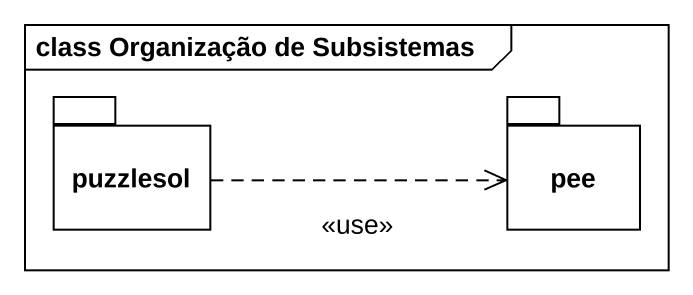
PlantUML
@startuml
mainframe class Organização de Subsistemas
package puzzlesol {
}
package pee {
}
puzzlesol .right.> pee : <<use>>
@enduml
